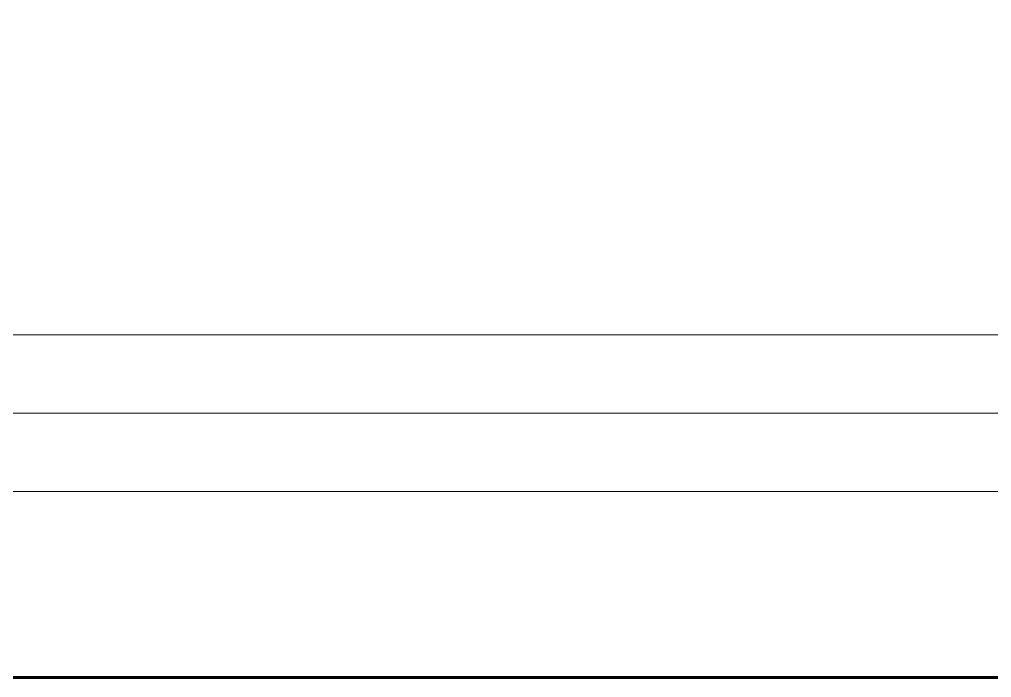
# Model space of a CAD drawing. Header units: millimetres. Extents: x 0 to 1680, y 0 to 594.
# Drawn here: x 541.99 to 551.92, y 525.67 to 532.4 of the extents above; entities that cross this region are included whole.
import ezdxf

# ---------------------------------------------------------------- set-up
doc = ezdxf.new("R2010")
doc.units = ezdxf.units.MM
doc.linetypes.add('K5LT32792', pattern=[0])
doc.linetypes.add('K5LT_THIN_INCLUDED_TO_HATCHING', pattern=[0])
doc.layers.add('Системный слой', color=7, linetype='Continuous')

# ---------------------------------------------------------------- blocks, each defined once
blk = doc.blocks.new('U257')
at = {"layer": 'Системный слой', "color": 5, "linetype": 'K5LT32792', "lineweight": 60, "true_color": 0x0000ff}
blk.add_line((532.418, 525.6733), (562.418, 525.6733), dxfattribs=at)
blk = doc.blocks.new('U1674')
at = {"layer": 'Системный слой', "color": 7, "linetype": 'K5LT_THIN_INCLUDED_TO_HATCHING', "lineweight": 13}
for p, q in [((534.3179, 529.1773), (555.3179, 529.1773)), ((534.3179, 528.3773), (555.3179, 528.3773)), ((555.3179, 527.5773), (534.3179, 527.5773))]:
    blk.add_line(p, q, dxfattribs=at)
blk = doc.blocks.new('U1688')
at = {"layer": 'Системный слой', "color": 7, "linetype": 'K5LT_THIN_INCLUDED_TO_HATCHING', "lineweight": 13}
for p, q in [((534.3179, 529.1773), (555.3179, 529.1773)), ((534.3179, 528.3773), (555.3179, 528.3773)), ((555.3179, 527.5773), (534.3179, 527.5773))]:
    blk.add_line(p, q, dxfattribs=at)

msp = doc.modelspace()

# ---------------------------------------------------------------- block references
at = {"layer": 'Системный слой'}
for name in ['U1674', 'U1688', 'U257']:
    msp.add_blockref(name, (0, 0), dxfattribs=at)

doc.saveas('drawing.dxf')
